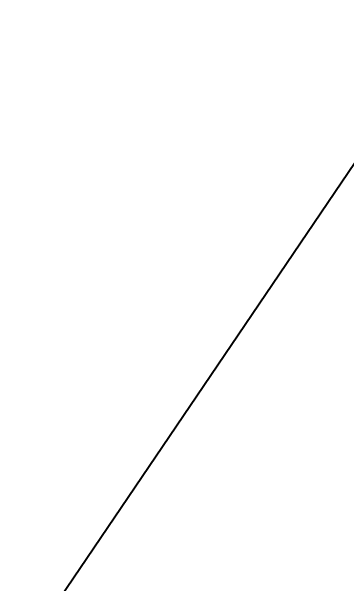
# Model space of a CAD drawing. Header units: millimetres. Extents: x 15 to 1184, y 5 to 836.
# Drawn here: x 260.47 to 273.98, y 548.12 to 571.2 of the extents above; entities that cross this region are included whole.
import ezdxf
from ezdxf import colors
from ezdxf.entities.mleader import LeaderData, LeaderLine
from ezdxf.math import Vec2, Vec3

# ---------------------------------------------------------------- set-up
doc = ezdxf.new("R2010")
doc.units = ezdxf.units.MM

msp = doc.modelspace()

# ---------------------------------------------------------------- leaders
ml = msp.add_multileader_mtext('Standard')
ml.set_content('7', color=256)
ml.set_leader_properties()
ml.build(insert=Vec2(0, 0))
ml.multileader.update_dxf_attribs({"text_right_attachment_type": 6})
ctx = ml.context
ctx.base_point, ctx.plane_origin = Vec3(218.884, 507.601), Vec3(278.435, 571.202)
ctx.right_attachment, ctx.text_align_type = 6, 2
notes = []
notes.append((ctx, [(0, (1, 1, 0), (233.551, 504.801), (-1, 0), 8, [(0, [(278.435, 571.202)], 0, [])])]))
ctx.mtext.insert, ctx.mtext.alignment, ctx.mtext.flow_direction = Vec3(223.551, 509.601), 3, 5
for ctx, leaders in notes:
    for number, flags, end, landing, length, lines in leaders:
        leader = LeaderData()
        leader.index, (leader.has_last_leader_line, leader.has_dogleg_vector, leader.attachment_direction) = number, flags
        leader.last_leader_point, leader.dogleg_vector, leader.dogleg_length = Vec3(end), Vec3(landing), length
        for number, points, colour, breaks in lines:
            line = LeaderLine()
            line.index, line.vertices, line.color, line.breaks = number, Vec3.list(points), colors.encode_raw_color(colour), breaks
            leader.lines.append(line)
        ctx.leaders.append(leader)

doc.saveas('drawing.dxf')
